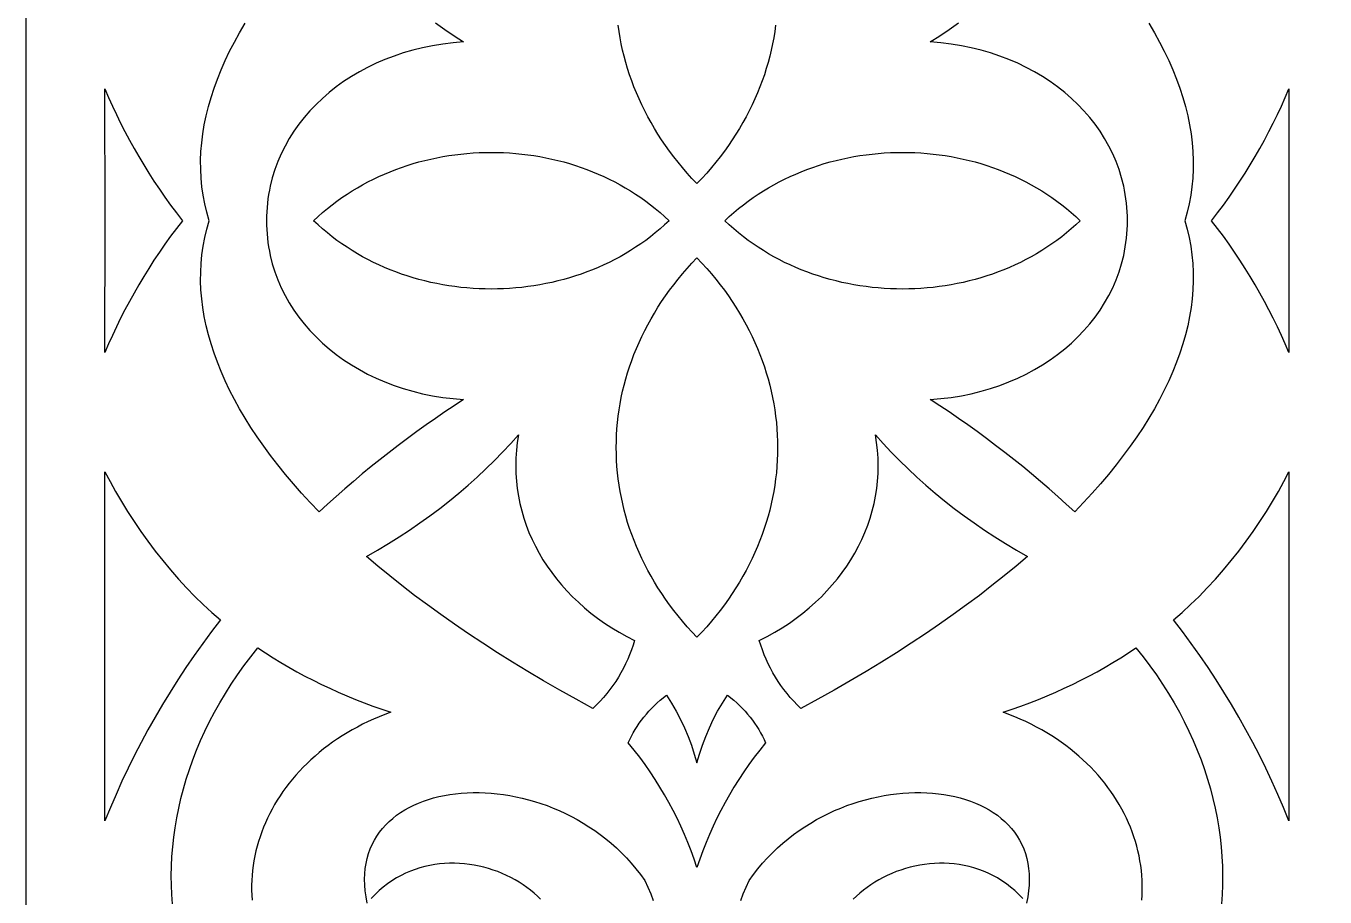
# Model space of a CAD drawing. Extents: x 1336 to 2036, y -730 to 370.
# Drawn here: x 1380.7 to 1463, y -373.6 to -318.5 of the extents above; entities that cross this region are included whole.
import ezdxf

# ---------------------------------------------------------------- set-up
doc = ezdxf.new("R2010")
doc.units = 0
doc.layers.add('LAYER_1', color=18, linetype='CONTINUOUS')
doc.layers.add('LAYER_2', color=4, linetype='CONTINUOUS')

msp = doc.modelspace()

# ---------------------------------------------------------------- linework, layer by layer
at = {"layer": 'LAYER_1'}
for points in [[(1406.661, -318.262), (1407.256, -318.67), (1407.853, -319.07), (1408.452, -319.462), (1407.784, -319.517), (1407.128, -319.597), (1406.484, -319.701), (1405.853, -319.83), (1405.235, -319.983), (1404.631, -320.158), (1404.042, -320.355), (1403.468, -320.574), (1402.911, -320.815), (1402.37, -321.075), (1401.846, -321.356), (1401.34, -321.656), (1400.853, -321.975), (1400.385, -322.311), (1399.936, -322.666), (1399.509, -323.037), (1399.102, -323.424), (1398.717, -323.828), (1398.354, -324.246), (1398.015, -324.679), (1397.699, -325.126), (1397.407, -325.586), (1397.141, -326.059), (1396.899, -326.544), (1396.685, -327.04), (1396.497, -327.548), (1396.336, -328.066), (1396.204, -328.593), (1396.148, -328.86), (1396.1, -329.13), (1396.059, -329.402), (1396.026, -329.675), (1396, -329.951), (1395.982, -330.229), (1395.971, -330.508), (1395.968, -330.789), (1395.971, -331.071), (1395.982, -331.35), (1396, -331.628), (1396.026, -331.904), (1396.059, -332.177), (1396.1, -332.449), (1396.148, -332.718), (1396.204, -332.986), (1396.336, -333.513), (1396.497, -334.031), (1396.685, -334.539), (1396.899, -335.035), (1397.141, -335.52), (1397.407, -335.993), (1397.699, -336.453), (1398.015, -336.9), (1398.354, -337.333), (1398.717, -337.751), (1399.102, -338.155), (1399.509, -338.542), (1399.936, -338.913), (1400.385, -339.267), (1400.853, -339.604), (1401.34, -339.923), (1401.846, -340.223), (1402.37, -340.503), (1402.911, -340.764), (1403.468, -341.004), (1404.042, -341.224), (1404.631, -341.421), (1405.235, -341.596), (1405.853, -341.749), (1406.484, -341.877), (1407.128, -341.982), (1407.784, -342.062), (1408.452, -342.117), (1407.853, -342.509), (1407.256, -342.909), (1406.661, -343.317), (1406.069, -343.732), (1405.48, -344.155), (1404.895, -344.585), (1404.313, -345.022), (1403.735, -345.465), (1403.162, -345.916), (1402.594, -346.372), (1402.03, -346.835), (1401.473, -347.305), (1400.921, -347.779), (1400.375, -348.26), (1399.836, -348.746), (1399.304, -349.237), (1398.738, -348.644), (1398.193, -348.05), (1397.669, -347.456), (1397.167, -346.861), (1396.686, -346.266), (1396.227, -345.671), (1395.789, -345.076), (1395.374, -344.482), (1394.98, -343.888), (1394.609, -343.295), (1394.26, -342.702), (1393.933, -342.111), (1393.629, -341.521), (1393.348, -340.933), (1393.09, -340.346), (1392.855, -339.761), (1392.642, -339.177), (1392.454, -338.596), (1392.288, -338.018), (1392.147, -337.442), (1392.029, -336.868), (1391.935, -336.297), (1391.864, -335.73), (1391.818, -335.166), (1391.797, -334.605), (1391.8, -334.047), (1391.827, -333.494), (1391.879, -332.944), (1391.956, -332.399), (1392.058, -331.858), (1392.185, -331.321), (1392.337, -330.789), (1392.185, -330.258), (1392.058, -329.721), (1391.956, -329.18), (1391.879, -328.634), (1391.827, -328.085), (1391.8, -327.531), (1391.797, -326.974), (1391.818, -326.413), (1391.864, -325.849), (1391.935, -325.281), (1392.029, -324.711), (1392.147, -324.137), (1392.288, -323.561), (1392.454, -322.983), (1392.642, -322.401), (1392.855, -321.818), (1393.09, -321.233), (1393.348, -320.646), (1393.629, -320.058), (1393.933, -319.468), (1394.26, -318.876), (1394.609, -318.284)], [(1451.847, -318.284), (1452.196, -318.876), (1452.522, -319.468), (1452.826, -320.058), (1453.108, -320.646), (1453.366, -321.233), (1453.601, -321.818), (1453.813, -322.401), (1454.002, -322.983), (1454.167, -323.561), (1454.309, -324.137), (1454.427, -324.711), (1454.521, -325.281), (1454.591, -325.849), (1454.637, -326.413), (1454.659, -326.974), (1454.656, -327.531), (1454.629, -328.085), (1454.577, -328.634), (1454.5, -329.18), (1454.398, -329.721), (1454.271, -330.258), (1454.119, -330.789), (1454.271, -331.321), (1454.398, -331.858), (1454.5, -332.399), (1454.577, -332.944), (1454.629, -333.494), (1454.656, -334.047), (1454.659, -334.605), (1454.637, -335.166), (1454.591, -335.73), (1454.521, -336.297), (1454.427, -336.868), (1454.309, -337.442), (1454.167, -338.018), (1454.002, -338.596), (1453.813, -339.177), (1453.601, -339.761), (1453.366, -340.346), (1453.108, -340.933), (1452.826, -341.521), (1452.522, -342.111), (1452.196, -342.702), (1451.847, -343.295), (1451.476, -343.888), (1451.082, -344.482), (1450.667, -345.076), (1450.229, -345.671), (1449.77, -346.266), (1449.289, -346.861), (1448.787, -347.456), (1448.263, -348.05), (1447.718, -348.644), (1447.152, -349.237), (1446.62, -348.746), (1446.081, -348.26), (1445.535, -347.779), (1444.983, -347.305), (1444.425, -346.835), (1443.862, -346.372), (1443.294, -345.916), (1442.72, -345.465), (1442.143, -345.022), (1441.561, -344.585), (1440.975, -344.155), (1440.386, -343.732), (1439.794, -343.317), (1439.2, -342.909), (1438.603, -342.509), (1438.004, -342.117), (1438.672, -342.062), (1439.328, -341.982), (1439.972, -341.877), (1440.603, -341.749), (1441.221, -341.596), (1441.825, -341.421), (1442.414, -341.224), (1442.987, -341.004), (1443.545, -340.764), (1444.086, -340.503), (1444.61, -340.223), (1445.116, -339.923), (1445.603, -339.604), (1446.071, -339.267), (1446.519, -338.913), (1446.947, -338.542), (1447.354, -338.155), (1447.739, -337.751), (1448.101, -337.333), (1448.441, -336.9), (1448.757, -336.453), (1449.048, -335.993), (1449.315, -335.52), (1449.556, -335.035), (1449.771, -334.539), (1449.959, -334.031), (1450.12, -333.513), (1450.252, -332.986), (1450.308, -332.718), (1450.356, -332.449), (1450.397, -332.177), (1450.43, -331.904), (1450.456, -331.628), (1450.474, -331.35), (1450.485, -331.071), (1450.488, -330.789), (1450.485, -330.508), (1450.474, -330.229), (1450.456, -329.951), (1450.43, -329.675), (1450.397, -329.402), (1450.356, -329.13), (1450.308, -328.86), (1450.252, -328.593), (1450.12, -328.066), (1449.959, -327.548), (1449.771, -327.04), (1449.556, -326.544), (1449.315, -326.059), (1449.048, -325.586), (1448.757, -325.126), (1448.441, -324.679), (1448.101, -324.246), (1447.739, -323.828), (1447.354, -323.424), (1446.947, -323.037), (1446.519, -322.666), (1446.071, -322.311), (1445.603, -321.975), (1445.116, -321.656), (1444.61, -321.356), (1444.086, -321.075), (1443.545, -320.815), (1442.987, -320.574), (1442.414, -320.355), (1441.825, -320.158), (1441.221, -319.983), (1440.603, -319.83), (1439.972, -319.701), (1439.328, -319.597), (1438.672, -319.517), (1438.004, -319.462), (1438.603, -319.07), (1439.2, -318.67), (1439.794, -318.262)], [(1428.212, -318.402), (1428.158, -318.798), (1428.093, -319.193), (1428.018, -319.588), (1427.933, -319.981), (1427.839, -320.373), (1427.734, -320.764), (1427.619, -321.153), (1427.495, -321.541), (1427.36, -321.927), (1427.216, -322.312), (1427.061, -322.694), (1426.896, -323.074), (1426.722, -323.453), (1426.537, -323.828), (1426.342, -324.202), (1426.138, -324.572), (1425.923, -324.94), (1425.699, -325.306), (1425.464, -325.668), (1425.22, -326.027), (1424.965, -326.383), (1424.701, -326.735), (1424.426, -327.084), (1424.141, -327.429), (1423.847, -327.771), (1423.542, -328.108), (1423.228, -328.442), (1422.913, -328.108), (1422.609, -327.771), (1422.314, -327.429), (1422.03, -327.084), (1421.755, -326.735), (1421.491, -326.383), (1421.236, -326.027), (1420.991, -325.668), (1420.757, -325.306), (1420.532, -324.94), (1420.318, -324.572), (1420.113, -324.202), (1419.919, -323.828), (1419.734, -323.453), (1419.559, -323.074), (1419.395, -322.694), (1419.24, -322.312), (1419.096, -321.927), (1418.961, -321.541), (1418.836, -321.153), (1418.722, -320.764), (1418.617, -320.373), (1418.522, -319.981), (1418.437, -319.588), (1418.363, -319.193), (1418.298, -318.798), (1418.243, -318.402)], [(1390.012, -374.078), (1389.97, -373.485), (1389.945, -372.888), (1389.939, -372.287), (1389.951, -371.684), (1389.981, -371.077), (1390.029, -370.468), (1390.096, -369.857), (1390.181, -369.245), (1390.285, -368.631), (1390.408, -368.017), (1390.549, -367.403), (1390.709, -366.788), (1390.888, -366.174), (1391.086, -365.561), (1391.303, -364.949), (1391.539, -364.339), (1391.795, -363.731), (1392.07, -363.125), (1392.364, -362.523), (1392.678, -361.924), (1393.011, -361.328), (1393.364, -360.737), (1393.736, -360.15), (1394.129, -359.569), (1394.541, -358.993), (1394.973, -358.422), (1395.426, -357.858), (1395.905, -358.175), (1396.39, -358.483), (1396.883, -358.784), (1397.382, -359.076), (1397.888, -359.361), (1398.4, -359.637), (1398.919, -359.905), (1399.443, -360.165), (1399.974, -360.416), (1400.51, -360.658), (1401.052, -360.892), (1401.599, -361.118), (1402.152, -361.334), (1402.71, -361.542), (1403.273, -361.741), (1403.841, -361.931), (1403.47, -362.07), (1403.106, -362.215), (1402.749, -362.368), (1402.399, -362.528), (1402.056, -362.695), (1401.721, -362.868), (1401.393, -363.048), (1401.072, -363.235), (1400.759, -363.427), (1400.454, -363.626), (1400.156, -363.831), (1399.866, -364.041), (1399.584, -364.257), (1399.309, -364.479), (1399.042, -364.706), (1398.784, -364.938), (1398.533, -365.175), (1398.29, -365.417), (1398.056, -365.663), (1397.83, -365.914), (1397.612, -366.17), (1397.402, -366.429), (1397.201, -366.693), (1397.008, -366.96), (1396.824, -367.232), (1396.648, -367.507), (1396.481, -367.785), (1396.322, -368.067), (1396.173, -368.351), (1396.032, -368.639), (1395.9, -368.93), (1395.777, -369.223), (1395.663, -369.519), (1395.559, -369.816), (1395.463, -370.117), (1395.376, -370.419), (1395.299, -370.723), (1395.231, -371.029), (1395.173, -371.336), (1395.124, -371.645), (1395.084, -371.955), (1395.054, -372.266), (1395.034, -372.578), (1395.024, -372.89), (1395.023, -373.204), (1395.032, -373.518), (1395.051, -373.832)], [(1451.405, -373.832), (1451.424, -373.518), (1451.433, -373.204), (1451.432, -372.89), (1451.422, -372.578), (1451.401, -372.266), (1451.371, -371.955), (1451.332, -371.645), (1451.283, -371.336), (1451.224, -371.029), (1451.156, -370.723), (1451.079, -370.419), (1450.993, -370.117), (1450.897, -369.816), (1450.792, -369.519), (1450.678, -369.223), (1450.555, -368.93), (1450.424, -368.639), (1450.283, -368.351), (1450.133, -368.067), (1449.975, -367.785), (1449.808, -367.507), (1449.632, -367.232), (1449.448, -366.96), (1449.255, -366.693), (1449.054, -366.429), (1448.844, -366.17), (1448.626, -365.914), (1448.4, -365.663), (1448.165, -365.417), (1447.923, -365.175), (1447.672, -364.938), (1447.413, -364.706), (1447.147, -364.479), (1446.872, -364.257), (1446.59, -364.041), (1446.3, -363.831), (1446.002, -363.626), (1445.696, -363.427), (1445.383, -363.235), (1445.063, -363.048), (1444.735, -362.868), (1444.4, -362.695), (1444.057, -362.528), (1443.707, -362.368), (1443.35, -362.215), (1442.986, -362.07), (1442.614, -361.931), (1443.183, -361.741), (1443.746, -361.542), (1444.304, -361.334), (1444.857, -361.118), (1445.404, -360.892), (1445.946, -360.658), (1446.482, -360.416), (1447.012, -360.165), (1447.537, -359.905), (1448.055, -359.637), (1448.568, -359.361), (1449.073, -359.076), (1449.573, -358.784), (1450.065, -358.483), (1450.551, -358.175), (1451.03, -357.858), (1451.482, -358.422), (1451.915, -358.993), (1452.327, -359.569), (1452.719, -360.15), (1453.092, -360.737), (1453.445, -361.328), (1453.778, -361.924), (1454.092, -362.523), (1454.386, -363.125), (1454.661, -363.731), (1454.916, -364.339), (1455.153, -364.949), (1455.37, -365.561), (1455.568, -366.174), (1455.747, -366.788), (1455.907, -367.403), (1456.048, -368.017), (1456.171, -368.631), (1456.274, -369.245), (1456.36, -369.857), (1456.427, -370.468), (1456.475, -371.077), (1456.505, -371.684), (1456.517, -372.287), (1456.51, -372.888), (1456.486, -373.485), (1456.443, -374.078)], [(1402.348, -374.021), (1402.273, -373.629), (1402.22, -373.248), (1402.189, -372.878), (1402.18, -372.518), (1402.19, -372.17), (1402.221, -371.832), (1402.272, -371.506), (1402.341, -371.19), (1402.429, -370.886), (1402.535, -370.593), (1402.658, -370.311), (1402.798, -370.04), (1402.954, -369.781), (1403.126, -369.533), (1403.313, -369.296), (1403.515, -369.07), (1403.732, -368.856), (1403.961, -368.654), (1404.204, -368.463), (1404.459, -368.284), (1404.727, -368.116), (1405.005, -367.96), (1405.295, -367.816), (1405.595, -367.684), (1405.905, -367.563), (1406.224, -367.455), (1406.552, -367.358), (1406.888, -367.273), (1407.232, -367.201), (1407.583, -367.14), (1407.941, -367.091), (1408.304, -367.055), (1408.674, -367.031), (1409.048, -367.019), (1409.426, -367.019), (1409.809, -367.032), (1410.195, -367.057), (1410.584, -367.095), (1410.975, -367.145), (1411.367, -367.208), (1411.762, -367.283), (1412.156, -367.371), (1412.551, -367.471), (1412.946, -367.584), (1413.339, -367.71), (1413.731, -367.849), (1414.121, -368.001), (1414.509, -368.166), (1414.893, -368.343), (1415.274, -368.534), (1415.651, -368.737), (1416.023, -368.954), (1416.389, -369.184), (1416.75, -369.427), (1417.105, -369.683), (1417.453, -369.953), (1417.793, -370.235), (1418.125, -370.532), (1418.449, -370.841), (1418.764, -371.164), (1419.07, -371.501), (1419.365, -371.851), (1419.65, -372.215), (1419.923, -372.593), (1420.12, -373.015), (1420.297, -373.439), (1420.455, -373.862)], [(1426.001, -373.862), (1426.158, -373.439), (1426.336, -373.015), (1426.532, -372.593), (1426.806, -372.215), (1427.091, -371.851), (1427.386, -371.501), (1427.691, -371.164), (1428.006, -370.841), (1428.33, -370.532), (1428.663, -370.235), (1429.003, -369.953), (1429.351, -369.683), (1429.705, -369.427), (1430.066, -369.184), (1430.433, -368.954), (1430.805, -368.737), (1431.182, -368.534), (1431.562, -368.343), (1431.947, -368.166), (1432.334, -368.001), (1432.724, -367.849), (1433.116, -367.71), (1433.51, -367.584), (1433.905, -367.471), (1434.299, -367.371), (1434.694, -367.283), (1435.088, -367.208), (1435.481, -367.145), (1435.872, -367.095), (1436.261, -367.057), (1436.647, -367.032), (1437.029, -367.019), (1437.408, -367.019), (1437.782, -367.031), (1438.151, -367.055), (1438.515, -367.091), (1438.873, -367.14), (1439.224, -367.201), (1439.567, -367.273), (1439.904, -367.358), (1440.232, -367.455), (1440.551, -367.563), (1440.861, -367.684), (1441.161, -367.816), (1441.45, -367.96), (1441.729, -368.116), (1441.996, -368.284), (1442.252, -368.463), (1442.494, -368.654), (1442.724, -368.856), (1442.94, -369.07), (1443.142, -369.296), (1443.329, -369.533), (1443.501, -369.781), (1443.658, -370.04), (1443.798, -370.311), (1443.921, -370.593), (1444.027, -370.886), (1444.115, -371.19), (1444.184, -371.506), (1444.234, -371.832), (1444.265, -372.17), (1444.276, -372.518), (1444.266, -372.878), (1444.235, -373.248), (1444.183, -373.629), (1444.108, -374.021)], [(1413.327, -373.78), (1413.125, -373.58), (1412.913, -373.388), (1412.69, -373.203), (1412.458, -373.026), (1412.217, -372.857), (1411.967, -372.697), (1411.71, -372.545), (1411.445, -372.402), (1411.173, -372.269), (1410.895, -372.145), (1410.612, -372.031), (1410.322, -371.927), (1410.028, -371.834), (1409.73, -371.752), (1409.427, -371.68), (1409.122, -371.62), (1408.813, -371.571), (1408.502, -371.535), (1408.19, -371.51), (1407.876, -371.498), (1407.561, -371.499), (1407.247, -371.513), (1406.932, -371.54), (1406.618, -371.58), (1406.306, -371.635), (1405.995, -371.704), (1405.686, -371.787), (1405.38, -371.885), (1405.078, -371.998), (1404.779, -372.127), (1404.485, -372.271), (1404.196, -372.431), (1403.912, -372.607), (1403.633, -372.8), (1403.362, -373.009), (1403.097, -373.236), (1402.839, -373.479), (1402.589, -373.741)], [(1443.866, -373.741), (1443.617, -373.479), (1443.359, -373.236), (1443.094, -373.009), (1442.822, -372.8), (1442.544, -372.607), (1442.26, -372.431), (1441.971, -372.271), (1441.676, -372.127), (1441.378, -371.998), (1441.075, -371.885), (1440.769, -371.787), (1440.461, -371.704), (1440.15, -371.635), (1439.838, -371.58), (1439.524, -371.54), (1439.209, -371.513), (1438.894, -371.499), (1438.58, -371.498), (1438.266, -371.51), (1437.953, -371.535), (1437.642, -371.571), (1437.334, -371.62), (1437.028, -371.68), (1436.726, -371.752), (1436.428, -371.834), (1436.133, -371.927), (1435.844, -372.031), (1435.56, -372.145), (1435.282, -372.269), (1435.01, -372.402), (1434.746, -372.545), (1434.488, -372.697), (1434.239, -372.857), (1433.998, -373.026), (1433.766, -373.203), (1433.543, -373.388), (1433.33, -373.58), (1433.128, -373.78)]]:
    msp.add_lwpolyline(points, dxfattribs=at)
for points in [[(1385.737, -322.43), (1385.97, -322.98), (1386.213, -323.526), (1386.466, -324.069), (1386.729, -324.609), (1387.001, -325.145), (1387.284, -325.678), (1387.576, -326.207), (1387.878, -326.732), (1388.19, -327.253), (1388.511, -327.771), (1388.842, -328.285), (1389.182, -328.794), (1389.532, -329.299), (1389.891, -329.801), (1390.259, -330.297), (1390.637, -330.789), (1390.259, -331.282), (1389.891, -331.778), (1389.532, -332.279), (1389.182, -332.785), (1388.842, -333.294), (1388.511, -333.808), (1388.19, -334.325), (1387.878, -334.847), (1387.576, -335.372), (1387.284, -335.901), (1387.001, -336.434), (1386.729, -336.97), (1386.466, -337.51), (1386.213, -338.053), (1385.97, -338.599), (1385.737, -339.149), (1385.741, -330.789)], [(1460.714, -330.789), (1460.718, -339.149), (1460.486, -338.599), (1460.243, -338.053), (1459.99, -337.51), (1459.727, -336.97), (1459.454, -336.434), (1459.172, -335.901), (1458.88, -335.372), (1458.578, -334.847), (1458.266, -334.325), (1457.945, -333.808), (1457.614, -333.294), (1457.274, -332.785), (1456.924, -332.279), (1456.565, -331.778), (1456.196, -331.282), (1455.819, -330.789), (1456.196, -330.297), (1456.565, -329.801), (1456.924, -329.299), (1457.274, -328.794), (1457.614, -328.285), (1457.945, -327.771), (1458.266, -327.253), (1458.578, -326.732), (1458.88, -326.207), (1459.172, -325.678), (1459.454, -325.145), (1459.727, -324.609), (1459.99, -324.069), (1460.243, -323.526), (1460.486, -322.98), (1460.718, -322.43)], [(1398.948, -330.789), (1399.232, -330.523), (1399.523, -330.265), (1399.82, -330.016), (1400.123, -329.775), (1400.431, -329.543), (1400.746, -329.318), (1401.065, -329.103), (1401.39, -328.896), (1401.72, -328.697), (1402.055, -328.507), (1402.394, -328.325), (1402.738, -328.152), (1403.085, -327.987), (1403.437, -327.831), (1403.792, -327.683), (1404.151, -327.543), (1404.514, -327.412), (1404.879, -327.29), (1405.247, -327.175), (1405.618, -327.07), (1405.992, -326.973), (1406.368, -326.884), (1406.746, -326.804), (1407.125, -326.732), (1407.507, -326.668), (1407.89, -326.613), (1408.274, -326.567), (1408.659, -326.529), (1409.045, -326.499), (1409.431, -326.478), (1409.818, -326.465), (1410.206, -326.461), (1410.593, -326.465), (1410.98, -326.478), (1411.366, -326.499), (1411.752, -326.529), (1412.138, -326.567), (1412.522, -326.613), (1412.904, -326.668), (1413.286, -326.732), (1413.666, -326.804), (1414.043, -326.884), (1414.419, -326.973), (1414.793, -327.07), (1415.164, -327.175), (1415.532, -327.29), (1415.897, -327.412), (1416.26, -327.543), (1416.619, -327.683), (1416.974, -327.831), (1417.326, -327.987), (1417.674, -328.152), (1418.017, -328.325), (1418.356, -328.507), (1418.691, -328.697), (1419.021, -328.896), (1419.346, -329.103), (1419.666, -329.318), (1419.98, -329.543), (1420.288, -329.775), (1420.591, -330.016), (1420.888, -330.265), (1421.179, -330.523), (1421.463, -330.789), (1421.179, -331.056), (1420.888, -331.314), (1420.591, -331.563), (1420.288, -331.804), (1419.98, -332.036), (1419.666, -332.26), (1419.346, -332.476), (1419.021, -332.683), (1418.691, -332.882), (1418.356, -333.072), (1418.017, -333.254), (1417.674, -333.427), (1417.326, -333.592), (1416.974, -333.748), (1416.619, -333.896), (1416.26, -334.036), (1415.897, -334.167), (1415.532, -334.289), (1415.164, -334.403), (1414.793, -334.509), (1414.419, -334.606), (1414.043, -334.695), (1413.666, -334.775), (1413.286, -334.847), (1412.904, -334.911), (1412.522, -334.966), (1412.138, -335.012), (1411.752, -335.05), (1411.366, -335.08), (1410.98, -335.101), (1410.593, -335.114), (1410.206, -335.118), (1409.818, -335.114), (1409.431, -335.101), (1409.045, -335.08), (1408.659, -335.05), (1408.274, -335.012), (1407.89, -334.966), (1407.507, -334.911), (1407.125, -334.847), (1406.746, -334.775), (1406.368, -334.695), (1405.992, -334.606), (1405.618, -334.509), (1405.247, -334.403), (1404.879, -334.289), (1404.514, -334.167), (1404.151, -334.036), (1403.792, -333.896), (1403.437, -333.748), (1403.085, -333.592), (1402.738, -333.427), (1402.394, -333.254), (1402.055, -333.072), (1401.72, -332.882), (1401.39, -332.683), (1401.065, -332.476), (1400.746, -332.26), (1400.431, -332.036), (1400.123, -331.804), (1399.82, -331.563), (1399.523, -331.314), (1399.232, -331.056)], [(1424.993, -330.789), (1425.277, -330.523), (1425.567, -330.265), (1425.864, -330.016), (1426.167, -329.775), (1426.476, -329.543), (1426.79, -329.318), (1427.11, -329.103), (1427.435, -328.896), (1427.765, -328.697), (1428.099, -328.507), (1428.438, -328.325), (1428.782, -328.152), (1429.13, -327.987), (1429.481, -327.831), (1429.837, -327.683), (1430.196, -327.543), (1430.558, -327.412), (1430.924, -327.29), (1431.292, -327.175), (1431.663, -327.07), (1432.036, -326.973), (1432.412, -326.884), (1432.79, -326.804), (1433.17, -326.732), (1433.551, -326.668), (1433.934, -326.613), (1434.318, -326.567), (1434.703, -326.529), (1435.089, -326.499), (1435.476, -326.478), (1435.863, -326.465), (1436.25, -326.461), (1436.637, -326.465), (1437.024, -326.478), (1437.411, -326.499), (1437.797, -326.529), (1438.182, -326.567), (1438.566, -326.613), (1438.949, -326.668), (1439.33, -326.732), (1439.71, -326.804), (1440.088, -326.884), (1440.464, -326.973), (1440.837, -327.07), (1441.208, -327.175), (1441.577, -327.29), (1441.942, -327.412), (1442.304, -327.543), (1442.663, -327.683), (1443.019, -327.831), (1443.37, -327.987), (1443.718, -328.152), (1444.062, -328.325), (1444.401, -328.507), (1444.736, -328.697), (1445.065, -328.896), (1445.39, -329.103), (1445.71, -329.318), (1446.024, -329.543), (1446.333, -329.775), (1446.636, -330.016), (1446.933, -330.265), (1447.223, -330.523), (1447.507, -330.789), (1447.223, -331.056), (1446.933, -331.314), (1446.636, -331.563), (1446.333, -331.804), (1446.024, -332.036), (1445.71, -332.26), (1445.39, -332.476), (1445.065, -332.683), (1444.736, -332.882), (1444.401, -333.072), (1444.062, -333.254), (1443.718, -333.427), (1443.37, -333.592), (1443.019, -333.748), (1442.663, -333.896), (1442.304, -334.036), (1441.942, -334.167), (1441.577, -334.289), (1441.208, -334.403), (1440.837, -334.509), (1440.464, -334.606), (1440.088, -334.695), (1439.71, -334.775), (1439.33, -334.847), (1438.949, -334.911), (1438.566, -334.966), (1438.182, -335.012), (1437.797, -335.05), (1437.411, -335.08), (1437.024, -335.101), (1436.637, -335.114), (1436.25, -335.118), (1435.863, -335.114), (1435.476, -335.101), (1435.089, -335.08), (1434.703, -335.05), (1434.318, -335.012), (1433.934, -334.966), (1433.551, -334.911), (1433.17, -334.847), (1432.79, -334.775), (1432.412, -334.695), (1432.036, -334.606), (1431.663, -334.509), (1431.292, -334.403), (1430.924, -334.289), (1430.558, -334.167), (1430.196, -334.036), (1429.837, -333.896), (1429.481, -333.748), (1429.13, -333.592), (1428.782, -333.427), (1428.438, -333.254), (1428.099, -333.072), (1427.765, -332.882), (1427.435, -332.683), (1427.11, -332.476), (1426.79, -332.26), (1426.476, -332.036), (1426.167, -331.804), (1425.864, -331.563), (1425.567, -331.314), (1425.277, -331.056)], [(1423.228, -333.137), (1423.542, -333.471), (1423.847, -333.808), (1424.141, -334.15), (1424.426, -334.495), (1424.701, -334.844), (1424.965, -335.196), (1425.22, -335.552), (1425.464, -335.911), (1425.699, -336.273), (1425.923, -336.638), (1426.138, -337.006), (1426.342, -337.377), (1426.537, -337.751), (1426.722, -338.126), (1426.896, -338.504), (1427.061, -338.885), (1427.216, -339.267), (1427.36, -339.652), (1427.495, -340.038), (1427.619, -340.426), (1427.734, -340.815), (1427.839, -341.206), (1427.933, -341.598), (1428.018, -341.991), (1428.093, -342.385), (1428.158, -342.781), (1428.212, -343.177), (1428.257, -343.573), (1428.292, -343.97), (1428.317, -344.368), (1428.332, -344.766), (1428.337, -345.164), (1428.331, -345.562), (1428.316, -345.959), (1428.291, -346.357), (1428.256, -346.754), (1428.211, -347.15), (1428.156, -347.546), (1428.091, -347.941), (1428.016, -348.336), (1427.931, -348.729), (1427.837, -349.121), (1427.732, -349.511), (1427.617, -349.9), (1427.492, -350.288), (1427.357, -350.674), (1427.213, -351.058), (1427.058, -351.44), (1426.893, -351.82), (1426.719, -352.198), (1426.534, -352.573), (1426.339, -352.946), (1426.135, -353.317), (1425.92, -353.684), (1425.696, -354.049), (1425.462, -354.411), (1425.217, -354.769), (1424.963, -355.125), (1424.699, -355.477), (1424.424, -355.825), (1424.14, -356.17), (1423.846, -356.511), (1423.542, -356.848), (1423.228, -357.181), (1422.914, -356.848), (1422.61, -356.511), (1422.315, -356.17), (1422.031, -355.825), (1421.757, -355.477), (1421.493, -355.125), (1421.238, -354.769), (1420.994, -354.411), (1420.76, -354.049), (1420.535, -353.684), (1420.321, -353.317), (1420.116, -352.946), (1419.922, -352.573), (1419.737, -352.198), (1419.562, -351.82), (1419.398, -351.44), (1419.243, -351.058), (1419.098, -350.674), (1418.964, -350.288), (1418.839, -349.9), (1418.724, -349.511), (1418.619, -349.121), (1418.524, -348.729), (1418.439, -348.336), (1418.364, -347.941), (1418.299, -347.546), (1418.244, -347.15), (1418.199, -346.754), (1418.164, -346.357), (1418.139, -345.959), (1418.124, -345.562), (1418.119, -345.164), (1418.124, -344.766), (1418.139, -344.368), (1418.164, -343.97), (1418.198, -343.573), (1418.243, -343.177), (1418.298, -342.781), (1418.363, -342.385), (1418.437, -341.991), (1418.522, -341.598), (1418.617, -341.206), (1418.722, -340.815), (1418.836, -340.426), (1418.961, -340.038), (1419.096, -339.652), (1419.24, -339.267), (1419.395, -338.885), (1419.559, -338.504), (1419.734, -338.126), (1419.919, -337.751), (1420.113, -337.377), (1420.318, -337.006), (1420.532, -336.638), (1420.757, -336.273), (1420.991, -335.911), (1421.236, -335.552), (1421.491, -335.196), (1421.755, -334.844), (1422.03, -334.495), (1422.314, -334.15), (1422.609, -333.808), (1422.913, -333.471)], [(1411.926, -344.352), (1411.849, -344.845), (1411.794, -345.336), (1411.761, -345.826), (1411.75, -346.314), (1411.76, -346.799), (1411.792, -347.281), (1411.845, -347.76), (1411.919, -348.235), (1412.013, -348.705), (1412.128, -349.171), (1412.262, -349.632), (1412.416, -350.087), (1412.59, -350.536), (1412.784, -350.979), (1412.996, -351.415), (1413.227, -351.844), (1413.477, -352.266), (1413.745, -352.679), (1414.031, -353.084), (1414.334, -353.48), (1414.656, -353.867), (1414.994, -354.244), (1415.35, -354.611), (1415.723, -354.967), (1416.112, -355.312), (1416.517, -355.647), (1416.939, -355.969), (1417.376, -356.279), (1417.829, -356.577), (1418.297, -356.861), (1418.78, -357.132), (1419.278, -357.389), (1419.182, -357.69), (1419.077, -357.988), (1418.964, -358.284), (1418.84, -358.576), (1418.708, -358.864), (1418.567, -359.148), (1418.416, -359.428), (1418.256, -359.703), (1418.086, -359.974), (1417.908, -360.238), (1417.72, -360.497), (1417.523, -360.75), (1417.316, -360.997), (1417.1, -361.236), (1416.875, -361.469), (1416.64, -361.694), (1415.577, -361.112), (1414.537, -360.527), (1413.518, -359.939), (1412.521, -359.349), (1411.546, -358.755), (1410.593, -358.159), (1409.662, -357.56), (1408.754, -356.958), (1407.867, -356.354), (1407.004, -355.747), (1406.162, -355.137), (1405.343, -354.525), (1404.547, -353.911), (1403.773, -353.294), (1403.022, -352.675), (1402.294, -352.054), (1402.995, -351.657), (1403.684, -351.246), (1404.361, -350.823), (1405.025, -350.388), (1405.677, -349.941), (1406.315, -349.482), (1406.94, -349.013), (1407.552, -348.533), (1408.15, -348.042), (1408.733, -347.542), (1409.303, -347.032), (1409.858, -346.513), (1410.397, -345.985), (1410.922, -345.448), (1411.432, -344.904)], [(1434.53, -344.352), (1435.024, -344.904), (1435.533, -345.448), (1436.058, -345.985), (1436.598, -346.513), (1437.153, -347.032), (1437.722, -347.542), (1438.306, -348.042), (1438.904, -348.533), (1439.515, -349.013), (1440.14, -349.482), (1440.779, -349.941), (1441.43, -350.388), (1442.095, -350.823), (1442.772, -351.246), (1443.461, -351.657), (1444.162, -352.054), (1443.434, -352.675), (1442.683, -353.294), (1441.909, -353.911), (1441.113, -354.525), (1440.294, -355.137), (1439.452, -355.747), (1438.588, -356.354), (1437.702, -356.958), (1436.793, -357.56), (1435.863, -358.159), (1434.91, -358.755), (1433.935, -359.349), (1432.938, -359.939), (1431.919, -360.527), (1430.878, -361.112), (1429.816, -361.694), (1429.581, -361.469), (1429.356, -361.236), (1429.14, -360.997), (1428.933, -360.75), (1428.736, -360.497), (1428.548, -360.238), (1428.369, -359.974), (1428.2, -359.703), (1428.04, -359.428), (1427.889, -359.148), (1427.748, -358.864), (1427.615, -358.576), (1427.492, -358.284), (1427.378, -357.988), (1427.273, -357.69), (1427.178, -357.389), (1427.676, -357.132), (1428.159, -356.861), (1428.627, -356.577), (1429.08, -356.279), (1429.517, -355.969), (1429.939, -355.647), (1430.344, -355.312), (1430.733, -354.967), (1431.105, -354.611), (1431.461, -354.244), (1431.8, -353.867), (1432.121, -353.48), (1432.425, -353.084), (1432.711, -352.679), (1432.979, -352.266), (1433.229, -351.844), (1433.46, -351.415), (1433.672, -350.979), (1433.865, -350.536), (1434.039, -350.087), (1434.194, -349.632), (1434.328, -349.171), (1434.443, -348.705), (1434.537, -348.235), (1434.611, -347.76), (1434.663, -347.281), (1434.695, -346.799), (1434.706, -346.314), (1434.695, -345.826), (1434.662, -345.336), (1434.607, -344.845)], [(1385.737, -346.698), (1386.06, -347.319), (1386.407, -347.947), (1386.776, -348.579), (1387.167, -349.212), (1387.579, -349.845), (1388.008, -350.475), (1388.456, -351.1), (1388.919, -351.717), (1389.397, -352.323), (1389.889, -352.917), (1390.392, -353.495), (1390.907, -354.056), (1391.431, -354.597), (1391.963, -355.116), (1392.502, -355.609), (1393.047, -356.076), (1392.479, -356.82), (1391.926, -357.572), (1391.387, -358.332), (1390.862, -359.099), (1390.352, -359.873), (1389.857, -360.654), (1389.376, -361.442), (1388.911, -362.237), (1388.46, -363.038), (1388.025, -363.846), (1387.604, -364.66), (1387.2, -365.48), (1386.81, -366.306), (1386.437, -367.139), (1386.079, -367.977), (1385.737, -368.82)], [(1460.718, -368.82), (1460.377, -367.977), (1460.019, -367.139), (1459.645, -366.306), (1459.256, -365.48), (1458.851, -364.66), (1458.431, -363.846), (1457.996, -363.038), (1457.545, -362.237), (1457.079, -361.442), (1456.599, -360.654), (1456.103, -359.873), (1455.593, -359.099), (1455.069, -358.332), (1454.53, -357.572), (1453.976, -356.82), (1453.409, -356.076), (1453.954, -355.609), (1454.493, -355.116), (1455.025, -354.597), (1455.549, -354.056), (1456.063, -353.495), (1456.567, -352.917), (1457.059, -352.323), (1457.537, -351.717), (1458, -351.1), (1458.447, -350.475), (1458.877, -349.845), (1459.288, -349.212), (1459.679, -348.579), (1460.049, -347.947), (1460.396, -347.319), (1460.719, -346.698)], [(1425.163, -360.853), (1425.557, -361.174), (1425.745, -361.342), (1425.927, -361.514), (1426.102, -361.69), (1426.271, -361.871), (1426.433, -362.055), (1426.588, -362.243), (1426.736, -362.435), (1426.877, -362.631), (1427.012, -362.83), (1427.139, -363.033), (1427.259, -363.239), (1427.372, -363.448), (1427.477, -363.66), (1427.574, -363.874), (1427.208, -364.325), (1426.855, -364.782), (1426.515, -365.245), (1426.188, -365.715), (1425.874, -366.191), (1425.572, -366.672), (1425.283, -367.159), (1425.007, -367.652), (1424.742, -368.149), (1424.49, -368.651), (1424.25, -369.159), (1424.022, -369.67), (1423.806, -370.186), (1423.602, -370.706), (1423.409, -371.23), (1423.228, -371.758), (1423.047, -371.23), (1422.854, -370.706), (1422.649, -370.186), (1422.433, -369.67), (1422.205, -369.159), (1421.965, -368.651), (1421.713, -368.149), (1421.449, -367.652), (1421.172, -367.159), (1420.883, -366.672), (1420.582, -366.191), (1420.267, -365.715), (1419.94, -365.245), (1419.6, -364.782), (1419.247, -364.325), (1418.881, -363.874), (1418.979, -363.66), (1419.084, -363.448), (1419.197, -363.239), (1419.317, -363.033), (1419.444, -362.83), (1419.578, -362.631), (1419.72, -362.435), (1419.868, -362.243), (1420.023, -362.055), (1420.185, -361.871), (1420.354, -361.69), (1420.529, -361.514), (1420.71, -361.342), (1420.898, -361.174), (1421.293, -360.853), (1421.619, -361.356), (1421.918, -361.871), (1422.191, -362.396), (1422.441, -362.93), (1422.668, -363.472), (1422.874, -364.022), (1423.06, -364.579), (1423.228, -365.142), (1423.396, -364.579), (1423.582, -364.022), (1423.788, -363.472), (1424.015, -362.93), (1424.264, -362.396), (1424.538, -361.871), (1424.837, -361.356)]]:
    msp.add_lwpolyline(points, close=True, dxfattribs=at)
at = {"layer": 'LAYER_2'}
msp.add_lwpolyline([(1990.721, -684.831), (1990.721, 325.155), (1380.735, 325.155), (1380.735, -684.831)], close=True, dxfattribs=at)

doc.saveas('drawing.dxf')
